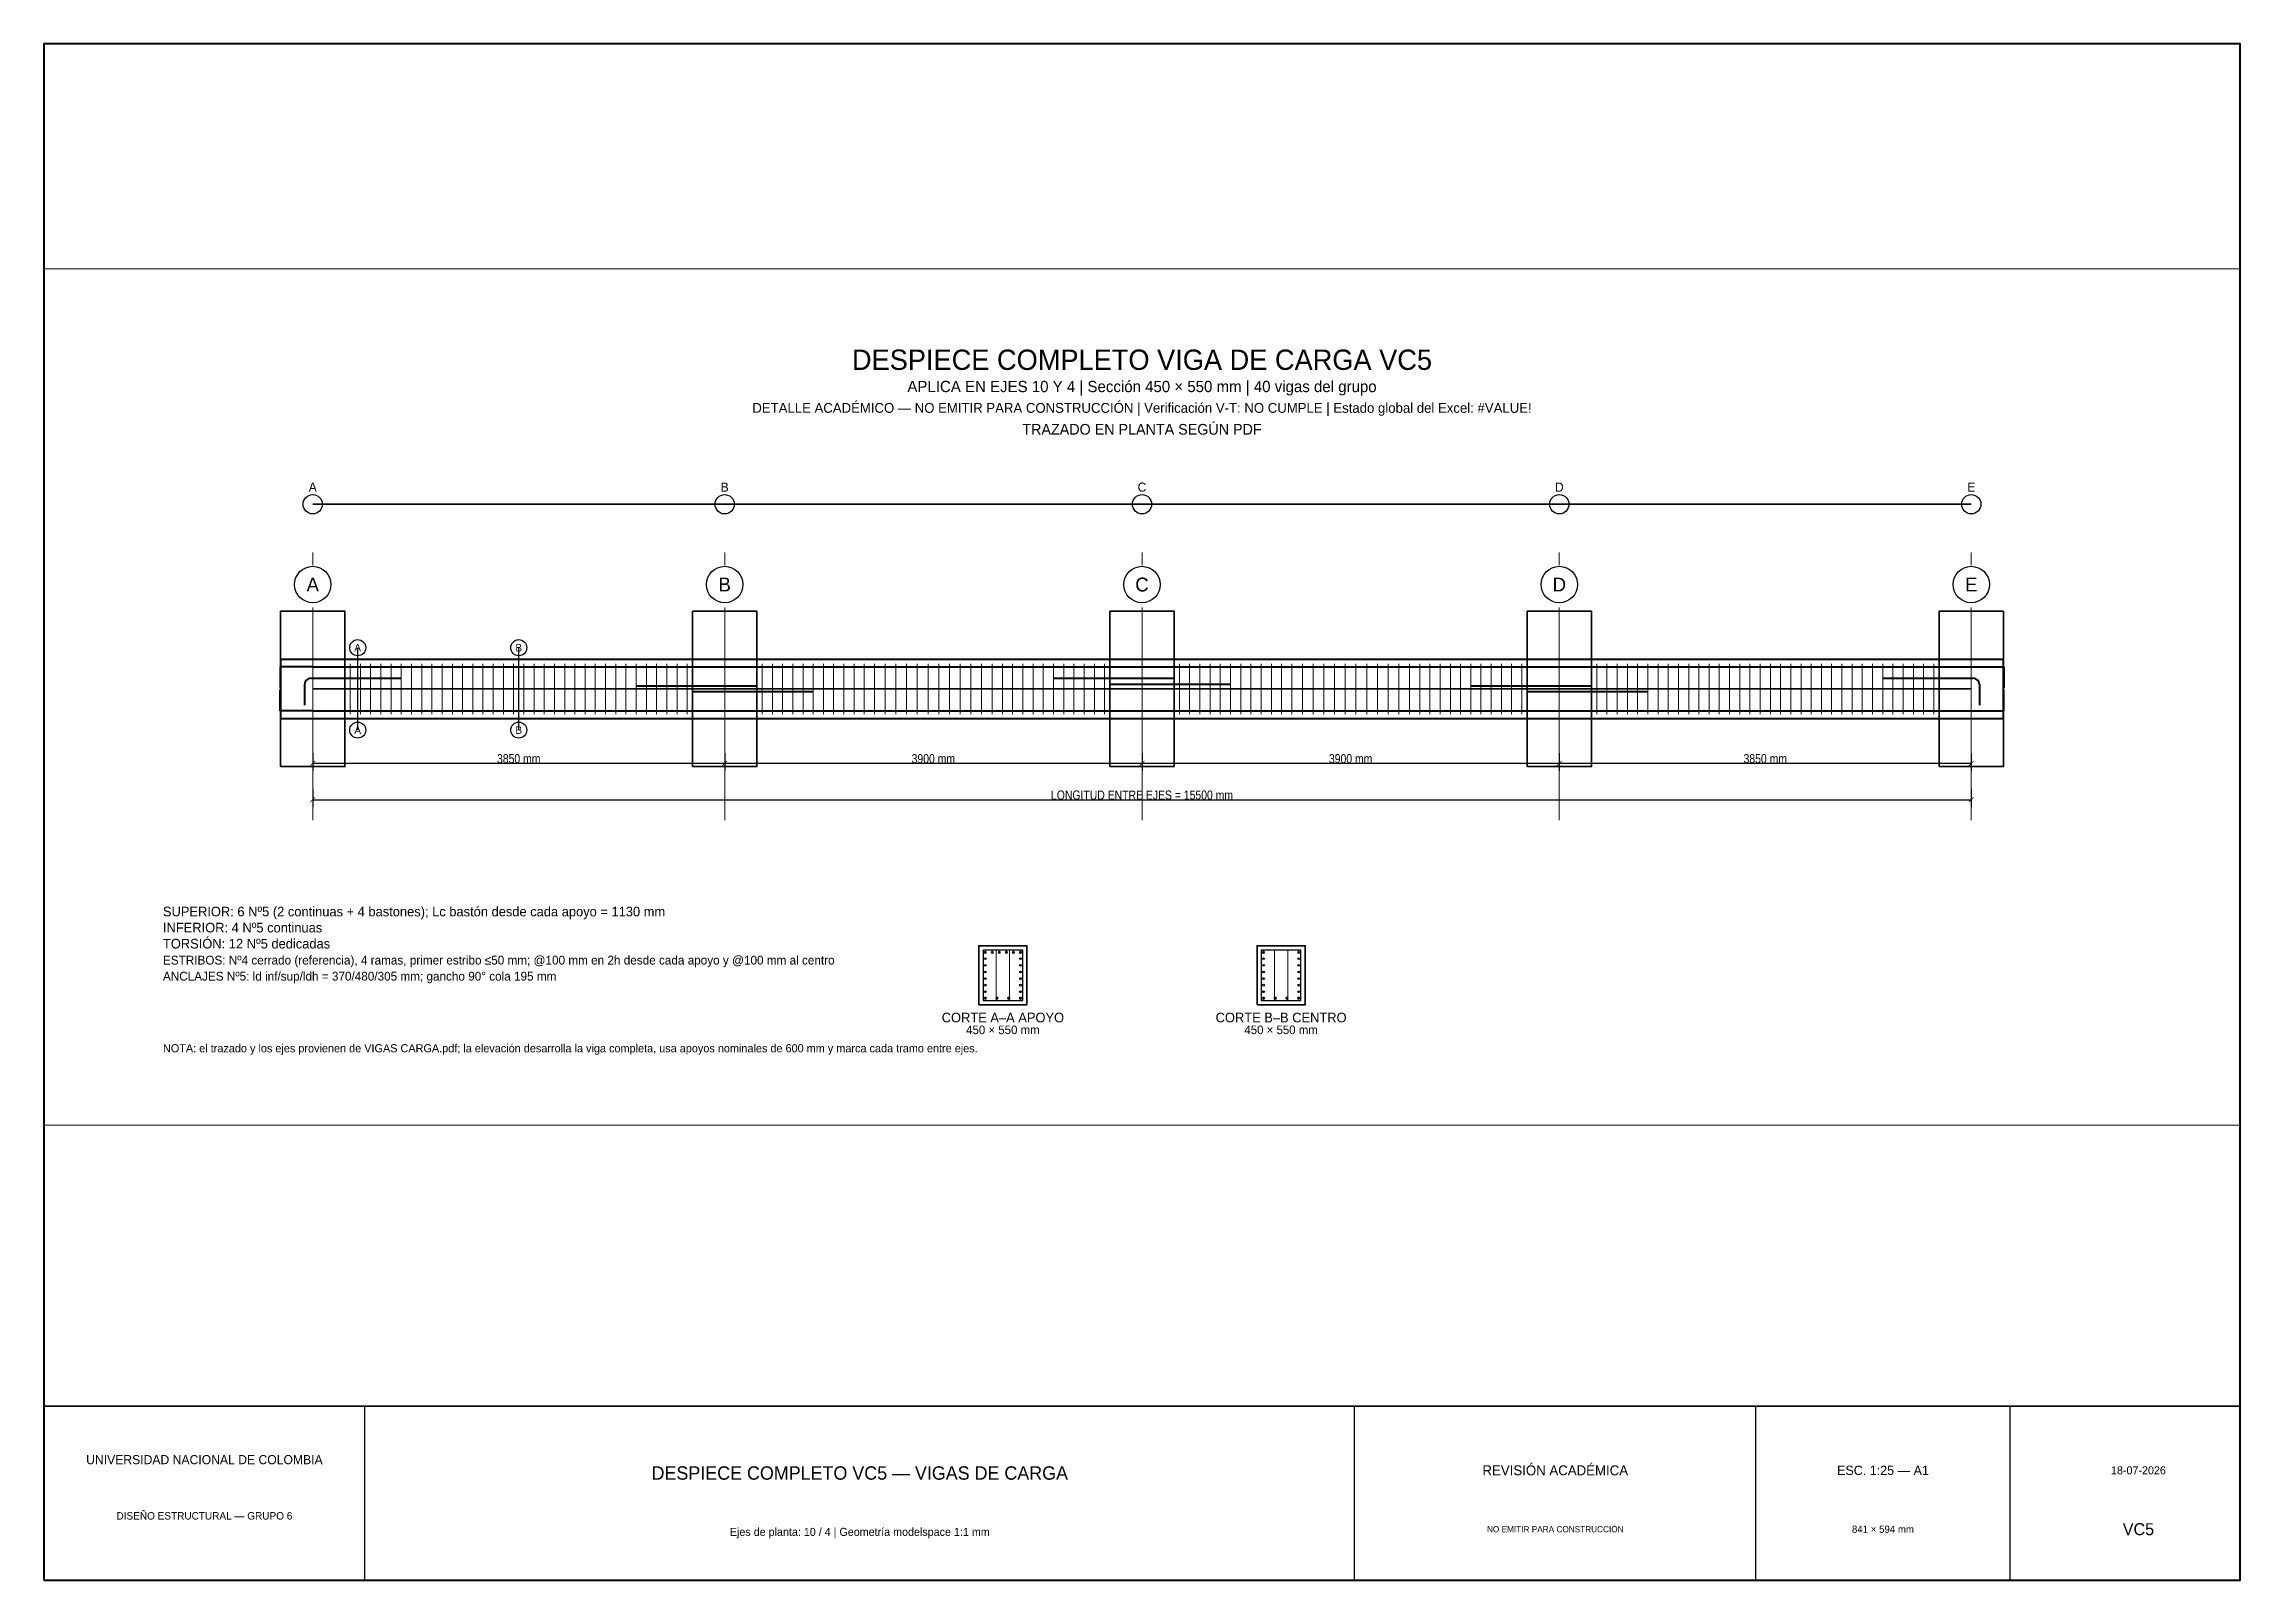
# Paper-space layout 'VC5_CARGA' of a CAD drawing. Header units: millimetres. Extents: x 10 to 831, y 10 to 584.
# The model-space entities are those that its viewports show. They can reach past a viewport. Long polylines and large blocks are cut down to what shows.
import ezdxf
from ezdxf.enums import TextEntityAlignment as Align

# ---------------------------------------------------------------- set-up
doc = ezdxf.new("R2010")
doc.units = ezdxf.units.MM
doc.linetypes.add('CENTER', pattern=[5.08, 3.175, -0.635, 0.635, -0.635])
for name, color, linetype in [('COLUMNAS', 7, 'Continuous'), ('CORTES', 7, 'Continuous'), ('COTAS', 7, 'Continuous'), ('EJES', 7, 'Continuous'), ('ESTRIBOS', 7, 'Continuous'), ('MARCO', 7, 'Continuous'), ('REF_INF', 7, 'Continuous'), ('REF_SUP_BASTON', 7, 'Continuous'), ('REF_SUP_CONT', 7, 'Continuous'), ('REF_TORSION', 7, 'Continuous'), ('TEXTO', 7, 'Continuous'), ('TRAZADO_PLANTA', 7, 'Continuous'), ('VIGA', 7, 'Continuous')]:
    doc.layers.add(name, color=color, linetype=linetype)
doc.styles.add('OpenSansCondensed-Light', font='OpenSansCondensed-Light.ttf')
doc.dimstyles.new('EZDXF', dxfattribs={"dimtxt": 0.25, "dimasz": 0.175, "dimexe": 0.375, "dimexo": 0.125, "dimgap": 0.1, "dimtad": 1, "dimlfac": 100, "dimzin": 12, "dimdsep": 46, "dimtxsty": 'OpenSansCondensed-Light', "dimblk": 'ARCHTICK', "dimcen": 2.5, "dimazin": 3, "dimtfac": 0.5, "dimtmove": 2, "dimatfit": 3})

# ---------------------------------------------------------------- blocks, each defined once
blk = doc.blocks.new('_ARCHTICK')
at = {"color": 0, "linetype": 'BYBLOCK', "const_width": 0.15}
blk.add_lwpolyline([(-0.5, -0.5), (0.5, 0.5)], dxfattribs=at)

msp = doc.modelspace()

# ---------------------------------------------------------------- linework, layer by layer
at = {"layer": 'COLUMNAS', "color": 7, "lineweight": 35}
for points in [[(1450, -29950), (2050, -29950), (2050, -28500), (1450, -28500)], [(5300, -29950), (5900, -29950), (5900, -28500), (5300, -28500)], [(9200, -29950), (9800, -29950), (9800, -28500), (9200, -28500)], [(13100, -29950), (13700, -29950), (13700, -28500), (13100, -28500)], [(16950, -29950), (17550, -29950), (17550, -28500), (16950, -28500)]]:
    msp.add_lwpolyline(points, close=True, dxfattribs=at)
at = {"layer": 'CORTES', "color": 7, "lineweight": 25}
for p, q in [((2170, -29610), (2170, -28840)), ((3675, -29610), (3675, -28840))]:
    msp.add_line(p, q, dxfattribs=at)
for centre in [(2170, -28840), (3675, -28840), (2170, -29610), (3675, -29610)]:
    msp.add_circle(centre, 75, dxfattribs=at)
at = {"layer": 'EJES', "color": 7, "linetype": 'CENTER', "lineweight": 18}
for p, q in [((1750, -30450), (1750, -27950)), ((5600, -30450), (5600, -27950)), ((9500, -30450), (9500, -27950)), ((13400, -30450), (13400, -27950)), ((17250, -30450), (17250, -27950))]:
    msp.add_line(p, q, dxfattribs=at)
at = {"layer": 'EJES', "color": 7, "lineweight": 25}
for centre in [(1750, -28250), (5600, -28250), (9500, -28250), (13400, -28250), (17250, -28250)]:
    msp.add_circle(centre, 170, dxfattribs=at)
at = {"layer": 'ESTRIBOS', "color": 7, "lineweight": 15}
for p, q in [((2100, -29460), (2100, -28990)), ((2195.45455, -29460), (2195.45455, -28990)), ((2290.90909, -29460), (2290.90909, -28990)), ((2386.36364, -29460), (2386.36364, -28990)), ((2481.81818, -29460), (2481.81818, -28990)), ((2577.27273, -29460), (2577.27273, -28990)), ((2672.72727, -29460), (2672.72727, -28990)), ((2768.18182, -29460), (2768.18182, -28990)), ((2863.63636, -29460), (2863.63636, -28990)), ((2959.09091, -29460), (2959.09091, -28990)), ((3054.54545, -29460), (3054.54545, -28990)), ((3150, -29460), (3150, -28990)), ((3245.45455, -29460), (3245.45455, -28990)), ((3340.90909, -29460), (3340.90909, -28990)), ((3436.36364, -29460), (3436.36364, -28990)), ((3531.81818, -29460), (3531.81818, -28990)), ((3627.27273, -29460), (3627.27273, -28990)), ((3722.72727, -29460), (3722.72727, -28990)), ((3818.18182, -29460), (3818.18182, -28990)), ((3913.63636, -29460), (3913.63636, -28990)), ((4009.09091, -29460), (4009.09091, -28990)), ((4104.54546, -29460), (4104.54546, -28990)), ((4200, -29460), (4200, -28990)), ((4295.45454, -29460), (4295.45454, -28990)), ((4390.90909, -29460), (4390.90909, -28990)), ((4486.36364, -29460), (4486.36364, -28990)), ((4581.81818, -29460), (4581.81818, -28990)), ((4677.27273, -29460), (4677.27273, -28990)), ((4772.72727, -29460), (4772.72727, -28990)), ((4868.18182, -29460), (4868.18182, -28990)), ((4963.63636, -29460), (4963.63636, -28990)), ((5059.09091, -29460), (5059.09091, -28990)), ((5154.54546, -29460), (5154.54546, -28990)), ((5250, -29460), (5250, -28990)), ((5950, -29460), (5950, -28990)), ((6045.45454, -29460), (6045.45454, -28990)), ((6140.90909, -29460), (6140.90909, -28990)), ((6236.36364, -29460), (6236.36364, -28990)), ((6331.81818, -29460), (6331.81818, -28990)), ((6427.27273, -29460), (6427.27273, -28990)), ((6522.72727, -29460), (6522.72727, -28990)), ((6618.18182, -29460), (6618.18182, -28990)), ((6713.63636, -29460), (6713.63636, -28990)), ((6809.09091, -29460), (6809.09091, -28990)), ((6904.54546, -29460), (6904.54546, -28990)), ((7000, -29460), (7000, -28990)), ((7100, -29460), (7100, -28990)), ((7200, -29460), (7200, -28990)), ((7300, -29460), (7300, -28990)), ((7400, -29460), (7400, -28990)), ((7500, -29460), (7500, -28990)), ((7600, -29460), (7600, -28990)), ((7700, -29460), (7700, -28990)), ((7800, -29460), (7800, -28990)), ((7900, -29460), (7900, -28990)), ((8000, -29460), (8000, -28990)), ((8100, -29460), (8100, -28990)), ((8195.45455, -29460), (8195.45455, -28990)), ((8290.90909, -29460), (8290.90909, -28990)), ((8386.36364, -29460), (8386.36364, -28990)), ((8481.81818, -29460), (8481.81818, -28990)), ((8577.27273, -29460), (8577.27273, -28990)), ((8672.72727, -29460), (8672.72727, -28990)), ((8768.18182, -29460), (8768.18182, -28990)), ((8863.63636, -29460), (8863.63636, -28990)), ((8959.09091, -29460), (8959.09091, -28990)), ((9054.54545, -29460), (9054.54545, -28990)), ((9150, -29460), (9150, -28990)), ((9850, -29460), (9850, -28990)), ((9945.45455, -29460), (9945.45455, -28990)), ((10040.90909, -29460), (10040.90909, -28990)), ((10136.36364, -29460), (10136.36364, -28990)), ((10231.81818, -29460), (10231.81818, -28990)), ((10327.27273, -29460), (10327.27273, -28990)), ((10422.72727, -29460), (10422.72727, -28990)), ((10518.18182, -29460), (10518.18182, -28990)), ((10613.63636, -29460), (10613.63636, -28990)), ((10709.09091, -29460), (10709.09091, -28990)), ((10804.54545, -29460), (10804.54545, -28990)), ((10900, -29460), (10900, -28990)), ((11000, -29460), (11000, -28990)), ((11100, -29460), (11100, -28990)), ((11200, -29460), (11200, -28990)), ((11300, -29460), (11300, -28990)), ((11400, -29460), (11400, -28990)), ((11500, -29460), (11500, -28990)), ((11600, -29460), (11600, -28990)), ((11700, -29460), (11700, -28990)), ((11800, -29460), (11800, -28990)), ((11900, -29460), (11900, -28990)), ((12000, -29460), (12000, -28990)), ((12095.45455, -29460), (12095.45455, -28990)), ((12190.90909, -29460), (12190.90909, -28990)), ((12286.36364, -29460), (12286.36364, -28990)), ((12381.81818, -29460), (12381.81818, -28990)), ((12477.27273, -29460), (12477.27273, -28990)), ((12572.72727, -29460), (12572.72727, -28990)), ((12668.18182, -29460), (12668.18182, -28990)), ((12763.63636, -29460), (12763.63636, -28990)), ((12859.09091, -29460), (12859.09091, -28990)), ((12954.54545, -29460), (12954.54545, -28990)), ((13050, -29460), (13050, -28990)), ((13750, -29460), (13750, -28990)), ((13845.45455, -29460), (13845.45455, -28990)), ((13940.90909, -29460), (13940.90909, -28990)), ((14036.36364, -29460), (14036.36364, -28990)), ((14131.81818, -29460), (14131.81818, -28990)), ((14227.27273, -29460), (14227.27273, -28990)), ((14322.72727, -29460), (14322.72727, -28990)), ((14418.18182, -29460), (14418.18182, -28990)), ((14513.63636, -29460), (14513.63636, -28990)), ((14609.09091, -29460), (14609.09091, -28990)), ((14704.54545, -29460), (14704.54545, -28990)), ((14800, -29460), (14800, -28990)), ((14895.45455, -29460), (14895.45455, -28990)), ((14990.90909, -29460), (14990.90909, -28990)), ((15086.36364, -29460), (15086.36364, -28990)), ((15181.81818, -29460), (15181.81818, -28990)), ((15277.27273, -29460), (15277.27273, -28990)), ((15372.72727, -29460), (15372.72727, -28990)), ((15468.18182, -29460), (15468.18182, -28990)), ((15563.63636, -29460), (15563.63636, -28990)), ((15659.09091, -29460), (15659.09091, -28990)), ((15754.54545, -29460), (15754.54545, -28990)), ((15850, -29460), (15850, -28990)), ((15945.45455, -29460), (15945.45455, -28990)), ((16040.90909, -29460), (16040.90909, -28990)), ((16136.36364, -29460), (16136.36364, -28990)), ((16231.81818, -29460), (16231.81818, -28990)), ((16327.27273, -29460), (16327.27273, -28990)), ((16422.72727, -29460), (16422.72727, -28990)), ((16518.18182, -29460), (16518.18182, -28990)), ((16613.63636, -29460), (16613.63636, -28990)), ((16709.09091, -29460), (16709.09091, -28990)), ((16804.54545, -29460), (16804.54545, -28990)), ((16900, -29460), (16900, -28990))]:
    msp.add_line(p, q, dxfattribs=at)
at = {"layer": 'ESTRIBOS', "color": 7, "lineweight": 20}
for p, q in [((8138.33333, -32135), (8138.33333, -31665)), ((8261.66667, -32135), (8261.66667, -31665)), ((10738.33333, -32135), (10738.33333, -31665)), ((10861.66667, -32135), (10861.66667, -31665))]:
    msp.add_line(p, q, dxfattribs=at)
at = {"layer": 'ESTRIBOS', "color": 7, "lineweight": 25}
for points in [[(8015, -32135), (8385, -32135), (8385, -31665), (8015, -31665)], [(10615, -32135), (10985, -32135), (10985, -31665), (10615, -31665)]]:
    msp.add_lwpolyline(points, close=True, dxfattribs=at)
at = {"layer": 'REF_INF', "color": 7, "lineweight": 40}
for p, q in [((1445, -29430), (1445, -29235)), ((17555, -29430), (17555, -29235)), ((1750, -29430), (1445, -29430)), ((1750, -29430), (17250, -29430)), ((17250, -29430), (17555, -29430))]:
    msp.add_line(p, q, dxfattribs=at)
at = {"layer": 'REF_INF', "color": 7, "lineweight": 35}
for centre in [(8035.65, -32114.35), (8145.21667, -32114.35), (8254.78333, -32114.35), (8364.35, -32114.35), (10635.65, -32114.35), (10745.21667, -32114.35), (10854.78333, -32114.35), (10964.35, -32114.35)]:
    msp.add_circle(centre, 7.95, dxfattribs=at)
at = {"layer": 'REF_SUP_BASTON', "color": 7, "lineweight": 40}
for p, q in [((1731.02765, -29125), (2575, -29125)), ((8675, -29125), (9805, -29125)), ((16425, -29125), (17268.97235, -29125)), ((1673.07765, -29182.95), (1673.07765, -29377.95)), ((4775, -29195), (5905, -29195)), ((5295, -29250), (6425, -29250)), ((9195, -29180), (10325, -29180)), ((12575, -29195), (13705, -29195)), ((13095, -29250), (14225, -29250)), ((17326.92235, -29182.95), (17326.92235, -29377.95))]:
    msp.add_line(p, q, dxfattribs=at)
for centre, start, end in [((1731.02765, -29182.95), 90, 180), ((17268.97235, -29182.95), 0, 90)]:
    msp.add_arc(centre, 57.95, start, end, dxfattribs=at)
at = {"layer": 'REF_SUP_CONT', "color": 7, "lineweight": 40}
for p, q in [((1750, -29020), (1445, -29020)), ((1445, -29020), (1445, -29215)), ((1750, -29020), (17250, -29020)), ((17250, -29020), (17555, -29020)), ((17555, -29020), (17555, -29215))]:
    msp.add_line(p, q, dxfattribs=at)
at = {"layer": 'REF_SUP_CONT', "color": 7, "lineweight": 35}
for centre in [(8035.65, -31685.65), (8101.39, -31685.65), (8167.13, -31685.65), (8232.87, -31685.65), (8298.61, -31685.65), (8364.35, -31685.65), (10635.65, -31685.65), (10964.35, -31685.65)]:
    msp.add_circle(centre, 7.95, dxfattribs=at)
at = {"layer": 'REF_TORSION', "color": 7, "lineweight": 35}
msp.add_line((1750, -29225), (17250, -29225), dxfattribs=at)
at = {"layer": 'REF_TORSION', "color": 7, "lineweight": 30}
for centre in [(8035.65, -31745.65), (8035.65, -31807.39), (8364.35, -31745.65), (8364.35, -31807.39), (10635.65, -31745.65), (10635.65, -31807.39), (10964.35, -31745.65), (10964.35, -31807.39), (8035.65, -31869.13), (8035.65, -31930.87), (8035.65, -31992.61), (8364.35, -31869.13), (8364.35, -31930.87), (8364.35, -31992.61), (10635.65, -31869.13), (10635.65, -31930.87), (10635.65, -31992.61), (10964.35, -31869.13), (10964.35, -31930.87), (10964.35, -31992.61), (8035.65, -32054.35), (8364.35, -32054.35), (10635.65, -32054.35), (10964.35, -32054.35)]:
    msp.add_circle(centre, 7.95, dxfattribs=at)
at = {"layer": 'TRAZADO_PLANTA', "color": 7, "lineweight": 35}
msp.add_lwpolyline([(1750, -27500), (5600, -27500), (9500, -27500), (13400, -27500), (17250, -27500)], dxfattribs=at)
at = {"layer": 'TRAZADO_PLANTA', "color": 7, "lineweight": 25}
for centre in [(1750, -27500), (5600, -27500), (9500, -27500), (13400, -27500), (17250, -27500)]:
    msp.add_circle(centre, 90, dxfattribs=at)
at = {"layer": 'VIGA', "color": 7, "lineweight": 40}
msp.add_lwpolyline([(1450, -29500), (17550, -29500), (17550, -28950), (1450, -28950)], close=True, dxfattribs=at)
at = {"layer": 'VIGA', "color": 7, "lineweight": 35}
for points in [[(7975, -32175), (8425, -32175), (8425, -31625), (7975, -31625)], [(10575, -32175), (11025, -32175), (11025, -31625), (10575, -31625)]]:
    msp.add_lwpolyline(points, close=True, dxfattribs=at)

# ---------------------------------------------------------------- texts
at = {"layer": 'CORTES', "color": 7}
for s, height, p in [('A', 70, (2170, -28840)), ('B', 70, (3675, -28840)), ('A', 70, (2170, -29610)), ('B', 70, (3675, -29610)), ('CORTE A–A APOYO', 90, (8200, -32295)), ('CORTE B–B CENTRO', 90, (10800, -32295))]:
    msp.add_text(s, height=height, dxfattribs=at).set_placement(p, align=Align.MIDDLE_CENTER)
at = {"layer": 'EJES', "color": 7}
for s, p in [('A', (1750, -28250)), ('B', (5600, -28250)), ('C', (9500, -28250)), ('D', (13400, -28250)), ('E', (17250, -28250))]:
    msp.add_text(s, height=130, dxfattribs=at).set_placement(p, align=Align.MIDDLE_CENTER)
at = {"layer": 'ESTRIBOS', "color": 7}
msp.add_text('ESTRIBOS: Nº4 cerrado (referencia), 4 ramas, primer estribo ≤50 mm; @100 mm en 2h desde cada apoyo y @100 mm al centro', height=82, dxfattribs=at).set_placement((350, -31800))
at = {"layer": 'REF_INF', "color": 7}
msp.add_text('INFERIOR: 4 Nº5 continuas', height=90, dxfattribs=at).set_placement((350, -31500))
at = {"layer": 'REF_SUP_CONT', "color": 7}
msp.add_text('SUPERIOR: 6 Nº5 (2 continuas + 4 bastones); Lc bastón desde cada apoyo = 1130 mm', height=90, dxfattribs=at).set_placement((350, -31350))
at = {"layer": 'REF_TORSION', "color": 7}
msp.add_text('TORSIÓN: 12 Nº5 dedicadas', height=90, dxfattribs=at).set_placement((350, -31650))
at = {"layer": 'TEXTO', "color": 7}
for s, height, p in [('DESPIECE COMPLETO VIGA DE CARGA VC5', 190, (9500, -26150)), ('APLICA EN EJES 10 Y 4 | Sección 450 × 550 mm | 40 vigas del grupo', 105, (9500, -26400)), ('DETALLE ACADÉMICO — NO EMITIR PARA CONSTRUCCIÓN | Verificación V-T: NO CUMPLE | Estado global del Excel: #VALUE!', 92, (9500, -26600)), ('450 × 550 mm', 80, (8200, -32410)), ('450 × 550 mm', 80, (10800, -32410))]:
    msp.add_text(s, height=height, dxfattribs=at).set_placement(p, align=Align.MIDDLE_CENTER)
for s, height, p in [('ANCLAJES Nº5: ld inf/sup/ldh = 370/480/305 mm; gancho 90° cola 195 mm', 82, (350, -31950)), ('NOTA: el trazado y los ejes provienen de VIGAS CARGA.pdf; la elevación desarrolla la viga completa, usa apoyos nominales de 600 mm y marca cada tramo entre ejes.', 76, (350, -32620))]:
    msp.add_text(s, height=height, dxfattribs=at).set_placement(p)
at = {"layer": 'TRAZADO_PLANTA', "color": 7}
for s, height, p in [('TRAZADO EN PLANTA SEGÚN PDF', 100, (9500, -26800)), ('A', 85, (1750, -27340)), ('B', 85, (5600, -27340)), ('C', 85, (9500, -27340)), ('D', 85, (13400, -27340)), ('E', 85, (17250, -27340))]:
    msp.add_text(s, height=height, dxfattribs=at).set_placement(p, align=Align.MIDDLE_CENTER)

# ---------------------------------------------------------------- dimensions: what is measured, and where the dimension line sits
at = {"layer": 'COTAS'}
for base, p1, p2, text in [((1750, -29920), (1750, -29800), (5600, -29800), '3850 mm'), ((5600, -29920), (5600, -29800), (9500, -29800), '3900 mm'), ((9500, -29920), (9500, -29800), (13400, -29800), '3900 mm'), ((13400, -29920), (13400, -29800), (17250, -29800), '3850 mm'), ((1750, -30260), (1750, -30140), (17250, -30140), 'LONGITUD ENTRE EJES = 15500 mm')]:
    msp.add_linear_dim(base=base, p1=p1, p2=p2, text=text, dimstyle='EZDXF', override={"dimtxt": 85, "dimasz": 45, "dimexe": 70, "dimexo": 25, "dimtad": 1, "dimclrd": 7, "dimclre": 7, "dimclrt": 7}, dxfattribs=at).render()

psp = doc.layouts.new('VC5_CARGA')

# ---------------------------------------------------------------- linework, layer by layer
at = {"layer": 'MARCO', "color": 7, "lineweight": 25}
for p, q in [((130, 10), (130, 75)), ((500, 10), (500, 75)), ((650, 10), (650, 75)), ((745, 10), (745, 75))]:
    psp.add_line(p, q, dxfattribs=at)
at = {"layer": 'MARCO', "color": 7, "lineweight": 40}
psp.add_lwpolyline([(10, 10), (831, 10), (831, 584), (10, 584)], close=True, dxfattribs=at)
at = {"layer": 'MARCO', "color": 7, "lineweight": 35}
psp.add_lwpolyline([(10, 10), (831, 10), (831, 75), (10, 75)], close=True, dxfattribs=at)

# ---------------------------------------------------------------- texts
at = {"layer": 'TEXTO', "color": 7}
for s, height, p in [('UNIVERSIDAD NACIONAL DE COLOMBIA', 3.4, (70, 55)), ('DESPIECE COMPLETO VC5 — VIGAS DE CARGA', 5, (315, 50)), ('REVISIÓN ACADÉMICA', 3.7, (575, 51)), ('ESC. 1:25 — A1', 3.5, (697.5, 51)), ('18-07-2026', 3, (793, 51)), ('DISEÑO ESTRUCTURAL — GRUPO 6', 2.8, (70, 34)), ('Ejes de planta: 10 / 4 | Geometría modelspace 1:1 mm', 3, (315, 28)), ('NO EMITIR PARA CONSTRUCCIÓN', 2.3, (575, 29)), ('841 × 594 mm', 2.7, (697.5, 29)), ('VC5', 4.5, (793, 29))]:
    psp.add_text(s, height=height, dxfattribs=at).set_placement(p, align=Align.MIDDLE_CENTER)

# ---------------------------------------------------------------- viewports
at = {"layer": 'VIEWPORTS'}
psp.add_viewport(center=(420.5, 340), size=(821, 320), view_center_point=(9500, -29300), view_height=8000, dxfattribs=at)

doc.saveas('drawing.dxf')
